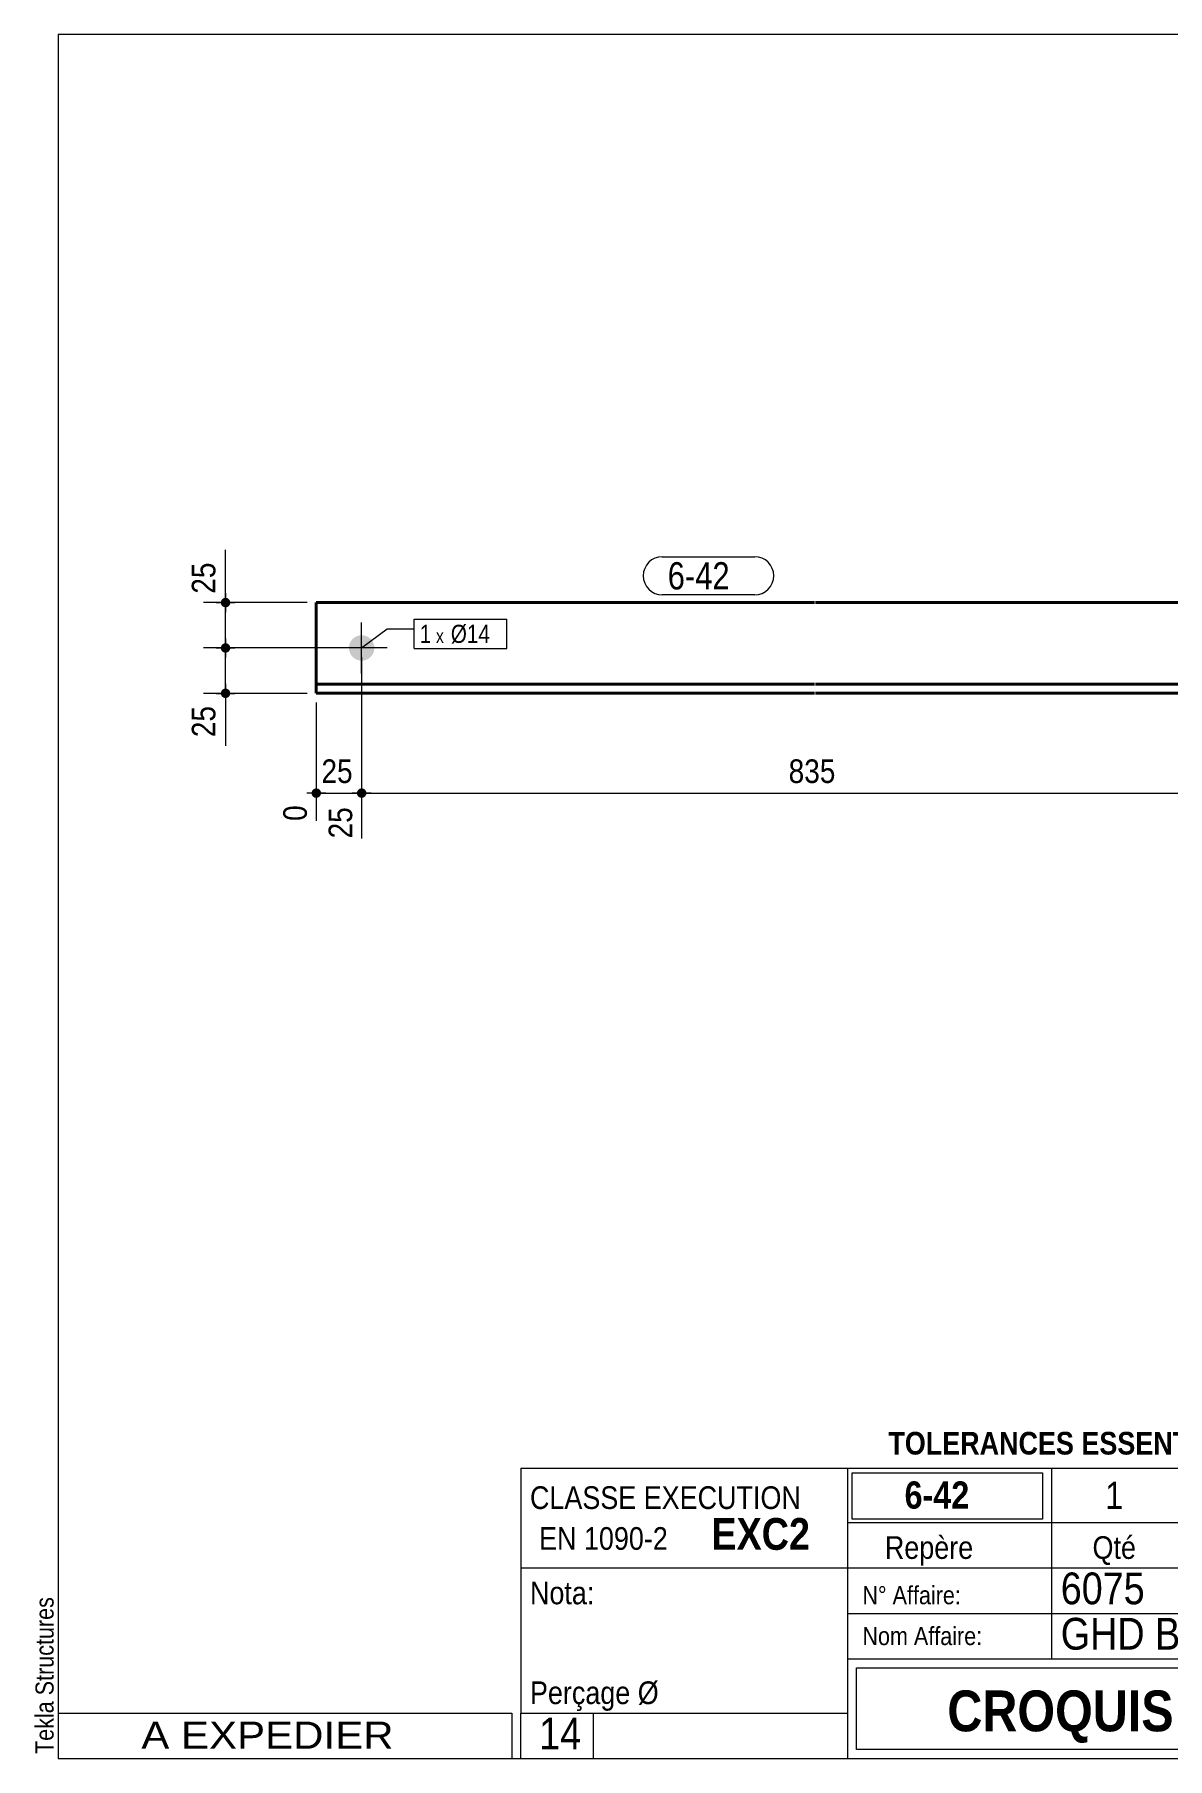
# Model space of a CAD drawing. Header units: millimetres. Extents: x 2 to 287, y 5 to 195.
# Drawn here: x 2.4 to 127.3, y 5 to 195 of the extents above; entities that cross this region are included whole.
import ezdxf

# ---------------------------------------------------------------- set-up
doc = ezdxf.new("R2010")
doc.units = ezdxf.units.MM
for name, color, linetype, lineweight in [('Autre type objet', 1, 'Continuous', 0), ('Boulon', 7, 'Continuous', 0), ('Cotation', 7, 'Continuous', 0), ('Désignation boulon', 3, 'Continuous', 0), ('Feuille dessin', 5, 'Continuous', 0), ('Piece', 2, 'Continuous', 0), ('Repère pièce', 3, 'Continuous', 0)]:
    doc.layers.add(name, color=color, linetype=linetype, lineweight=lineweight)
doc.styles.add('ARIAL', font='ARIAL.TTF')
doc.styles.add('ARIAL_BOLD', font='ARIALBD.TTF')
doc.styles.add('ARIAL_NARROW', font='ARIAL.TTF')
doc.styles.add('COMIC_SANS_MS', font='COMIC.TTF')

# ---------------------------------------------------------------- blocks, each defined once
blk = doc.blocks.new('*A1')
at = {"layer": 'Boulon'}
blk.add_hatch(color=256, dxfattribs=at).paths.add_polyline_path([(38.49, 128.79), (38.52, 128.79), (38.55, 128.79), (38.59, 128.79), (38.62, 128.78), (38.66, 128.78), (38.69, 128.77), (38.73, 128.77), (38.76, 128.76), (38.79, 128.75), (38.83, 128.74), (38.86, 128.73), (38.89, 128.72), (38.92, 128.71), (38.96, 128.7), (38.99, 128.69), (39.02, 128.67), (39.05, 128.66), (39.08, 128.65), (39.11, 128.63), (39.14, 128.61), (39.17, 128.6), (39.2, 128.58), (39.23, 128.56), (39.26, 128.54), (39.29, 128.52), (39.31, 128.5), (39.34, 128.48), (39.37, 128.45), (39.39, 128.43), (39.42, 128.41), (39.44, 128.38), (39.47, 128.36), (39.49, 128.33), (39.51, 128.31), (39.53, 128.28), (39.56, 128.26), (39.58, 128.23), (39.6, 128.2), (39.62, 128.17), (39.63, 128.14), (39.65, 128.11), (39.67, 128.08), (39.69, 128.05), (39.7, 128.02), (39.72, 127.99), (39.73, 127.96), (39.75, 127.93), (39.76, 127.9), (39.77, 127.87), (39.78, 127.83), (39.79, 127.8), (39.8, 127.77), (39.81, 127.73), (39.82, 127.7), (39.83, 127.67), (39.83, 127.63), (39.84, 127.6), (39.84, 127.57), (39.85, 127.53), (39.85, 127.5), (39.85, 127.46), (39.85, 127.43), (39.85, 127.39), (39.85, 127.36), (39.85, 127.33), (39.85, 127.29), (39.85, 127.26), (39.84, 127.22), (39.84, 127.19), (39.83, 127.16), (39.83, 127.12), (39.82, 127.09), (39.81, 127.05), (39.8, 127.02), (39.79, 126.99), (39.78, 126.96), (39.77, 126.92), (39.76, 126.89), (39.75, 126.86), (39.73, 126.83), (39.72, 126.8), (39.7, 126.77), (39.69, 126.73), (39.67, 126.7), (39.65, 126.67), (39.64, 126.65), (39.62, 126.62), (39.6, 126.59), (39.58, 126.56), (39.56, 126.53), (39.53, 126.51), (39.51, 126.48), (39.49, 126.45), (39.47, 126.43), (39.44, 126.4), (39.42, 126.38), (39.39, 126.36), (39.37, 126.33), (39.34, 126.31), (39.31, 126.29), (39.29, 126.27), (39.26, 126.25), (39.23, 126.23), (39.2, 126.21), (39.17, 126.19), (39.14, 126.18), (39.11, 126.16), (39.08, 126.14), (39.05, 126.13), (39.02, 126.11), (38.99, 126.1), (38.96, 126.09), (38.92, 126.08), (38.89, 126.07), (38.86, 126.05), (38.83, 126.05), (38.79, 126.04), (38.76, 126.03), (38.73, 126.02), (38.69, 126.02), (38.66, 126.01), (38.62, 126), (38.59, 126), (38.56, 126), (38.52, 126), (38.49, 125.99), (38.45, 125.99), (38.42, 125.99), (38.38, 126), (38.35, 126), (38.32, 126), (38.28, 126), (38.25, 126.01), (38.21, 126.02), (38.18, 126.02), (38.15, 126.03), (38.11, 126.04), (38.08, 126.05), (38.05, 126.05), (38.01, 126.07), (37.98, 126.08), (37.95, 126.09), (37.92, 126.1), (37.89, 126.11), (37.85, 126.13), (37.82, 126.14), (37.79, 126.16), (37.76, 126.18), (37.73, 126.19), (37.7, 126.21), (37.67, 126.23), (37.65, 126.25), (37.62, 126.27), (37.59, 126.29), (37.56, 126.31), (37.54, 126.33), (37.51, 126.36), (37.49, 126.38), (37.46, 126.4), (37.44, 126.43), (37.42, 126.45), (37.39, 126.48), (37.37, 126.51), (37.35, 126.53), (37.33, 126.56), (37.31, 126.59), (37.29, 126.62), (37.27, 126.65), (37.25, 126.67), (37.23, 126.7), (37.22, 126.73), (37.2, 126.76), (37.19, 126.8), (37.17, 126.83), (37.16, 126.86), (37.15, 126.89), (37.13, 126.92), (37.12, 126.96), (37.11, 126.99), (37.1, 127.02), (37.09, 127.05), (37.09, 127.09), (37.08, 127.12), (37.07, 127.15), (37.07, 127.19), (37.06, 127.22), (37.06, 127.26), (37.06, 127.29), (37.05, 127.33), (37.05, 127.36), (37.05, 127.39), (37.05, 127.43), (37.05, 127.46), (37.06, 127.5), (37.06, 127.53), (37.06, 127.57), (37.07, 127.6), (37.07, 127.63), (37.08, 127.67), (37.09, 127.7), (37.09, 127.73), (37.1, 127.77), (37.11, 127.8), (37.12, 127.83), (37.13, 127.87), (37.15, 127.9), (37.16, 127.93), (37.17, 127.96), (37.19, 127.99), (37.2, 128.02), (37.22, 128.05), (37.23, 128.08), (37.25, 128.11), (37.27, 128.14), (37.29, 128.17), (37.31, 128.2), (37.33, 128.23), (37.35, 128.26), (37.37, 128.28), (37.39, 128.31), (37.41, 128.33), (37.44, 128.36), (37.46, 128.38), (37.49, 128.41), (37.51, 128.43), (37.54, 128.45), (37.56, 128.48), (37.59, 128.5), (37.62, 128.52), (37.65, 128.54), (37.67, 128.56), (37.7, 128.58), (37.73, 128.6), (37.76, 128.61), (37.79, 128.63), (37.82, 128.64), (37.85, 128.66), (37.88, 128.67), (37.92, 128.69), (37.95, 128.7), (37.98, 128.71), (38.01, 128.72), (38.05, 128.73), (38.08, 128.74), (38.11, 128.75), (38.15, 128.76), (38.18, 128.77), (38.21, 128.77), (38.25, 128.78), (38.28, 128.78), (38.31, 128.79), (38.35, 128.79), (38.38, 128.79), (38.42, 128.79), (38.45, 128.79)], flags=17)
at = {"layer": 'Boulon', "linetype": 'Continuous', "lineweight": 0}
for p, q in [((38.45, 124.59), (38.45, 130.19)), ((41.25, 127.39), (35.65, 127.39))]:
    blk.add_line(p, q, dxfattribs=at)
blk = doc.blocks.new('*A4')
at = {"layer": 'Piece', "color": 2, "linetype": 'Continuous', "lineweight": 40}
for p, q in [((33.452305, 132.394501), (33.452305, 122.394501)), ((33.452305, 132.394501), (88.351968, 132.394501)), ((88.451968, 132.394501), (248.009379, 132.394501)), ((248.009379, 132.394501), (248.009379, 122.394501)), ((88.351968, 123.394501), (33.452305, 123.394501)), ((33.452305, 122.394501), (88.351968, 122.394501)), ((248.009379, 123.394501), (88.451968, 123.394501)), ((88.451968, 122.394501), (248.009379, 122.394501))]:
    blk.add_line(p, q, dxfattribs=at)
blk = doc.blocks.new('*A5')
at = {"layer": 'Feuille dessin', "linetype": 'Continuous', "lineweight": 0}
for p, q in [((282, 195), (5, 195)), ((5, 195), (5, 5)), ((282, 5), (282, 195)), ((5, 5), (282, 5))]:
    blk.add_line(p, q, dxfattribs=at)
at = {"layer": 'Feuille dessin', "style": 'ARIAL', "width": 0.85}
blk.add_text('Tekla Structures', height=2, rotation=90, dxfattribs=at).set_placement((4.5, 5.5))
blk = doc.blocks.new('*A7')
at = {"layer": 'Autre type objet', "linetype": 'Continuous', "lineweight": 0}
for p, q in [((56, 37), (92, 37)), ((56, 37), (56, 10)), ((92, 37), (92, 10)), ((56, 26), (92, 26)), ((56, 10), (92, 10)), ((56, 5), (56, 10)), ((64, 5), (64, 10)), ((56, 5), (64, 5))]:
    blk.add_line(p, q, dxfattribs=at)
at = {"layer": 'Autre type objet', "width": 0.85}
for s, height, style, p in [('CLASSE EXECUTION', 2.5, 'ARIAL', (57, 32.5)), ('EN 1090-2', 2.5, 'ARIAL', (58, 28)), ('EXC2', 3.5, 'ARIAL_BOLD', (77, 28)), ('Nota:', 2.5, 'ARIAL', (57, 22)), ('Perçage Ø', 2.5, 'ARIAL', (57, 11)), ('14', 3.5, 'ARIAL_NARROW', (58.014234, 6))]:
    blk.add_text(s, height=height, dxfattribs=dict(at, style=style)).set_placement(p)
blk = doc.blocks.new('*A8')
at = {"layer": 'Autre type objet', "linetype": 'Continuous', "lineweight": 0}
for p, q in [((92, 37), (282, 37)), ((92, 37), (92, 31)), ((92.51953, 36.5), (113.5, 36.5)), ((92.51953, 31.394341), (92.51953, 36.5)), ((113.5, 36.5), (113.5, 31.394341)), ((114.5, 31), (114.5, 37)), ((134.5, 31), (134.5, 37)), ((160, 31), (160, 37)), ((195, 31), (195, 37)), ((212, 31), (212, 37)), ((228, 31), (228, 37)), ((263.5, 31), (263.5, 37)), ((282, 31), (282, 37)), ((92, 31), (282, 31)), ((92, 31), (92, 5)), ((113.5, 31.394341), (92.51953, 31.394341)), ((114.5, 16), (114.5, 31)), ((134.5, 26), (134.5, 31)), ((160, 26), (160, 31)), ((195, 26), (195, 31)), ((212, 26), (212, 31)), ((228, 26), (228, 31)), ((263.5, 26), (263.5, 31)), ((282, 5), (282, 31)), ((92, 26), (282, 26)), ((181, 26), (181, 5)), ((208, 26), (208, 5)), ((241.262466, 5), (241.262466, 26)), ((92, 21), (241.327069, 20.935451)), ((92, 16), (181, 16)), ((181, 16), (241.297815, 16.021151)), ((93, 15), (180, 15)), ((93, 6), (93, 15)), ((180, 15), (180, 6)), ((181, 11), (241.217807, 10.969512)), ((180, 6), (93, 6)), ((92, 5), (282, 5))]:
    blk.add_line(p, q, dxfattribs=at)
at = {"layer": 'Autre type objet', "width": 0.85}
for s, height, style, p in [('TOLERANCES ESSENTIELLES CONFORMES A LA NORME 1090-1', 2.5, 'ARIAL_BOLD', (96.5, 38.5)), ('6-42', 3, 'ARIAL_BOLD', (98.285724, 32.540141)), ('1', 3, 'ARIAL', (120.389893, 32.5)), ('STABILITE', 2.5, 'ARIAL', (139.159546, 32.5)), ('L50*50*5', 2.5, 'ARIAL', (169.146973, 32.5)), ('1408', 3, 'ARIAL', (199.053223, 32.5)), ('S235JR', 3, 'ARIAL', (212.880127, 32.5)), ('PEINTURE', 2.5, 'ARIAL', (237.24646, 32.5)), ('5.3', 3, 'ARIAL', (270.222412, 32.5)), ('Repère', 2.5, 'ARIAL', (96.112978, 27)), ('Qté', 2.5, 'ARIAL', (119, 27)), ('Nom', 2.5, 'ARIAL', (142.961426, 27)), ('Profil', 2.5, 'ARIAL', (173.903564, 27)), ('Longueur', 2.5, 'ARIAL', (197, 27)), ('Qualité', 2.5, 'ARIAL', (214.218018, 27)), ('Finition', 2.5, 'ARIAL', (243, 27)), ('Poids U', 2.5, 'ARIAL', (264, 27)), ('(Kg)', 2, 'ARIAL', (276.5, 27)), ('6075', 3.5, 'ARIAL', (115.5, 22)), ('N° Affaire:', 2, 'ARIAL', (93.640566, 22)), ('Indice de révision:', 2, 'ARIAL', (183, 22)), ('CHARPENTES', 3, 'ARIAL_BOLD', (247.5, 18)), ('Nom Affaire:', 2, 'ARIAL', (93.640566, 17.5)), ('GHD Bât N', 3.5, 'ARIAL', (115.5, 17)), ('Date de révision:', 2, 'ARIAL', (183, 17)), ('Date de création:', 2, 'ARIAL', (183, 12)), ('03.04.2017', 2.5, 'ARIAL', (209, 12)), ('SAINT CLAIR', 3, 'ARIAL_BOLD', (248.5, 11.5)), ('CROQUIS   DE  DEBIT', 4.5, 'ARIAL_BOLD', (103, 8)), ('SD', 2.5, 'ARIAL', (209, 7)), ('Dessinateur:', 2, 'ARIAL', (183, 7))]:
    blk.add_text(s, height=height, dxfattribs=dict(at, style=style)).set_placement(p)
blk = doc.blocks.new('*A9')
at = {"layer": 'Autre type objet', "linetype": 'Continuous', "lineweight": 0}
for p, q in [((5, 10), (55, 10)), ((5, 10), (5, 5)), ((55, 10), (55, 5)), ((5, 5), (55, 5))]:
    blk.add_line(p, q, dxfattribs=at)
at = {"layer": 'Autre type objet', "style": 'ARIAL', "width": 1.105}
blk.add_text('A EXPEDIER', height=3, dxfattribs=at).set_placement((14.169647, 6.073465))
blk = doc.blocks.new('*A10')
at = {"layer": 'Cotation'}
for points in [[(23.43, 126.88), (23.4, 126.88), (23.38, 126.88), (23.35, 126.88), (23.33, 126.89), (23.3, 126.9), (23.28, 126.9), (23.25, 126.91), (23.23, 126.92), (23.21, 126.94), (23.18, 126.95), (23.16, 126.96), (23.14, 126.98), (23.12, 126.99), (23.1, 127.01), (23.08, 127.03), (23.07, 127.05), (23.05, 127.06), (23.03, 127.08), (23.02, 127.11), (23.01, 127.13), (22.99, 127.15), (22.98, 127.17), (22.97, 127.2), (22.96, 127.22), (22.95, 127.24), (22.95, 127.27), (22.94, 127.29), (22.94, 127.32), (22.93, 127.34), (22.93, 127.37), (22.93, 127.39), (22.93, 127.42), (22.93, 127.45), (22.94, 127.47), (22.94, 127.5), (22.95, 127.52), (22.95, 127.55), (22.96, 127.57), (22.97, 127.59), (22.98, 127.62), (22.99, 127.64), (23.01, 127.66), (23.02, 127.68), (23.03, 127.7), (23.05, 127.72), (23.07, 127.74), (23.08, 127.76), (23.1, 127.78), (23.12, 127.8), (23.14, 127.81), (23.16, 127.83), (23.18, 127.84), (23.21, 127.85), (23.23, 127.86), (23.25, 127.87), (23.28, 127.88), (23.3, 127.89), (23.33, 127.9), (23.35, 127.9), (23.38, 127.91), (23.4, 127.91), (23.43, 127.91), (23.45, 127.91), (23.48, 127.91), (23.5, 127.91), (23.53, 127.91), (23.55, 127.9), (23.58, 127.9), (23.6, 127.89), (23.63, 127.88), (23.65, 127.87), (23.67, 127.86), (23.7, 127.85), (23.72, 127.84), (23.74, 127.83), (23.76, 127.81), (23.78, 127.8), (23.8, 127.78), (23.82, 127.76), (23.84, 127.74), (23.85, 127.72), (23.87, 127.7), (23.88, 127.68), (23.9, 127.66), (23.91, 127.64), (23.92, 127.62), (23.93, 127.59), (23.94, 127.57), (23.95, 127.55), (23.96, 127.52), (23.96, 127.5), (23.97, 127.47), (23.97, 127.45), (23.97, 127.42), (23.97, 127.39), (23.97, 127.37), (23.97, 127.34), (23.97, 127.32), (23.96, 127.29), (23.96, 127.27), (23.95, 127.24), (23.94, 127.22), (23.93, 127.2), (23.92, 127.17), (23.91, 127.15), (23.9, 127.13), (23.88, 127.11), (23.87, 127.08), (23.85, 127.06), (23.84, 127.05), (23.82, 127.03), (23.8, 127.01), (23.78, 126.99), (23.76, 126.98), (23.74, 126.96), (23.72, 126.95), (23.7, 126.94), (23.67, 126.92), (23.65, 126.91), (23.63, 126.9), (23.6, 126.9), (23.58, 126.89), (23.55, 126.88), (23.53, 126.88), (23.5, 126.88), (23.48, 126.88), (23.45, 126.87)], [(23.43, 121.88), (23.4, 121.88), (23.38, 121.88), (23.35, 121.88), (23.33, 121.89), (23.3, 121.9), (23.28, 121.9), (23.25, 121.91), (23.23, 121.92), (23.21, 121.94), (23.18, 121.95), (23.16, 121.96), (23.14, 121.98), (23.12, 121.99), (23.1, 122.01), (23.08, 122.03), (23.07, 122.05), (23.05, 122.06), (23.03, 122.08), (23.02, 122.11), (23.01, 122.13), (22.99, 122.15), (22.98, 122.17), (22.97, 122.2), (22.96, 122.22), (22.95, 122.24), (22.95, 122.27), (22.94, 122.29), (22.94, 122.32), (22.93, 122.34), (22.93, 122.37), (22.93, 122.39), (22.93, 122.42), (22.93, 122.45), (22.94, 122.47), (22.94, 122.5), (22.95, 122.52), (22.95, 122.55), (22.96, 122.57), (22.97, 122.59), (22.98, 122.62), (22.99, 122.64), (23.01, 122.66), (23.02, 122.68), (23.03, 122.7), (23.05, 122.72), (23.07, 122.74), (23.08, 122.76), (23.1, 122.78), (23.12, 122.8), (23.14, 122.81), (23.16, 122.83), (23.18, 122.84), (23.21, 122.85), (23.23, 122.86), (23.25, 122.87), (23.28, 122.88), (23.3, 122.89), (23.33, 122.9), (23.35, 122.9), (23.38, 122.91), (23.4, 122.91), (23.43, 122.91), (23.45, 122.91), (23.48, 122.91), (23.5, 122.91), (23.53, 122.91), (23.55, 122.9), (23.58, 122.9), (23.6, 122.89), (23.63, 122.88), (23.65, 122.87), (23.67, 122.86), (23.7, 122.85), (23.72, 122.84), (23.74, 122.83), (23.76, 122.81), (23.78, 122.8), (23.8, 122.78), (23.82, 122.76), (23.84, 122.74), (23.85, 122.72), (23.87, 122.7), (23.88, 122.68), (23.9, 122.66), (23.91, 122.64), (23.92, 122.62), (23.93, 122.59), (23.94, 122.57), (23.95, 122.55), (23.96, 122.52), (23.96, 122.5), (23.97, 122.47), (23.97, 122.45), (23.97, 122.42), (23.97, 122.39), (23.97, 122.37), (23.97, 122.34), (23.97, 122.32), (23.96, 122.29), (23.96, 122.27), (23.95, 122.24), (23.94, 122.22), (23.93, 122.2), (23.92, 122.17), (23.91, 122.15), (23.9, 122.13), (23.88, 122.11), (23.87, 122.08), (23.85, 122.06), (23.84, 122.05), (23.82, 122.03), (23.8, 122.01), (23.78, 121.99), (23.76, 121.98), (23.74, 121.96), (23.72, 121.95), (23.7, 121.94), (23.67, 121.92), (23.65, 121.91), (23.63, 121.9), (23.6, 121.9), (23.58, 121.89), (23.55, 121.88), (23.53, 121.88), (23.5, 121.88), (23.48, 121.88), (23.45, 121.87)]]:
    blk.add_hatch(color=256, dxfattribs=at).paths.add_polyline_path(points, flags=17)
at = {"layer": 'Cotation', "linetype": 'Continuous', "lineweight": 0}
for p, q in [((37.45, 127.39), (21.03, 127.39)), ((22.41, 127.39), (24.49, 127.39)), ((23.45, 128.43), (23.45, 126.35)), ((23.45, 127.39), (23.45, 128.43)), ((23.45, 122.39), (23.45, 127.39)), ((32.45, 122.39), (21.03, 122.39)), ((22.41, 122.39), (24.49, 122.39)), ((23.45, 123.43), (23.45, 121.35)), ((23.45, 122.39), (23.45, 116.59)), ((23.45, 122.39), (23.45, 116.59))]:
    blk.add_line(p, q, dxfattribs=at)
at = {"layer": 'Cotation'}
for p in [(23.45, 127.39), (23.45, 122.39)]:
    blk.add_point(p, dxfattribs=at)
at = {"layer": 'Cotation', "style": 'ARIAL', "width": 0.85}
blk.add_text('25', height=2.6, rotation=90.0002, dxfattribs=at).set_placement((22.33, 117.56))
blk = doc.blocks.new('*A11')
at = {"layer": 'Cotation'}
for points in [[(23.43, 131.88), (23.4, 131.88), (23.38, 131.88), (23.35, 131.88), (23.33, 131.89), (23.3, 131.9), (23.28, 131.9), (23.25, 131.91), (23.23, 131.92), (23.21, 131.94), (23.18, 131.95), (23.16, 131.96), (23.14, 131.98), (23.12, 131.99), (23.1, 132.01), (23.08, 132.03), (23.07, 132.05), (23.05, 132.06), (23.03, 132.08), (23.02, 132.11), (23.01, 132.13), (22.99, 132.15), (22.98, 132.17), (22.97, 132.2), (22.96, 132.22), (22.95, 132.24), (22.95, 132.27), (22.94, 132.29), (22.94, 132.32), (22.93, 132.34), (22.93, 132.37), (22.93, 132.39), (22.93, 132.42), (22.93, 132.45), (22.94, 132.47), (22.94, 132.5), (22.95, 132.52), (22.95, 132.55), (22.96, 132.57), (22.97, 132.59), (22.98, 132.62), (22.99, 132.64), (23.01, 132.66), (23.02, 132.68), (23.03, 132.7), (23.05, 132.72), (23.07, 132.74), (23.08, 132.76), (23.1, 132.78), (23.12, 132.8), (23.14, 132.81), (23.16, 132.83), (23.18, 132.84), (23.21, 132.85), (23.23, 132.86), (23.25, 132.87), (23.28, 132.88), (23.3, 132.89), (23.33, 132.9), (23.35, 132.9), (23.38, 132.91), (23.4, 132.91), (23.43, 132.91), (23.45, 132.91), (23.48, 132.91), (23.5, 132.91), (23.53, 132.91), (23.55, 132.9), (23.58, 132.9), (23.6, 132.89), (23.63, 132.88), (23.65, 132.87), (23.67, 132.86), (23.7, 132.85), (23.72, 132.84), (23.74, 132.83), (23.76, 132.81), (23.78, 132.8), (23.8, 132.78), (23.82, 132.76), (23.84, 132.74), (23.85, 132.72), (23.87, 132.7), (23.88, 132.68), (23.9, 132.66), (23.91, 132.64), (23.92, 132.62), (23.93, 132.59), (23.94, 132.57), (23.95, 132.55), (23.96, 132.52), (23.96, 132.5), (23.97, 132.47), (23.97, 132.45), (23.97, 132.42), (23.97, 132.39), (23.97, 132.37), (23.97, 132.34), (23.97, 132.32), (23.96, 132.29), (23.96, 132.27), (23.95, 132.24), (23.94, 132.22), (23.93, 132.2), (23.92, 132.17), (23.91, 132.15), (23.9, 132.13), (23.88, 132.11), (23.87, 132.08), (23.85, 132.06), (23.84, 132.05), (23.82, 132.03), (23.8, 132.01), (23.78, 131.99), (23.76, 131.98), (23.74, 131.96), (23.72, 131.95), (23.7, 131.94), (23.67, 131.92), (23.65, 131.91), (23.63, 131.9), (23.6, 131.9), (23.58, 131.89), (23.55, 131.88), (23.53, 131.88), (23.5, 131.88), (23.48, 131.88), (23.45, 131.87)], [(23.43, 126.88), (23.4, 126.88), (23.38, 126.88), (23.35, 126.88), (23.33, 126.89), (23.3, 126.9), (23.28, 126.9), (23.25, 126.91), (23.23, 126.92), (23.21, 126.94), (23.18, 126.95), (23.16, 126.96), (23.14, 126.98), (23.12, 126.99), (23.1, 127.01), (23.08, 127.03), (23.07, 127.05), (23.05, 127.06), (23.03, 127.08), (23.02, 127.11), (23.01, 127.13), (22.99, 127.15), (22.98, 127.17), (22.97, 127.2), (22.96, 127.22), (22.95, 127.24), (22.95, 127.27), (22.94, 127.29), (22.94, 127.32), (22.93, 127.34), (22.93, 127.37), (22.93, 127.39), (22.93, 127.42), (22.93, 127.45), (22.94, 127.47), (22.94, 127.5), (22.95, 127.52), (22.95, 127.55), (22.96, 127.57), (22.97, 127.59), (22.98, 127.62), (22.99, 127.64), (23.01, 127.66), (23.02, 127.68), (23.03, 127.7), (23.05, 127.72), (23.07, 127.74), (23.08, 127.76), (23.1, 127.78), (23.12, 127.8), (23.14, 127.81), (23.16, 127.83), (23.18, 127.84), (23.21, 127.85), (23.23, 127.86), (23.25, 127.87), (23.28, 127.88), (23.3, 127.89), (23.33, 127.9), (23.35, 127.9), (23.38, 127.91), (23.4, 127.91), (23.43, 127.91), (23.45, 127.91), (23.48, 127.91), (23.5, 127.91), (23.53, 127.91), (23.55, 127.9), (23.58, 127.9), (23.6, 127.89), (23.63, 127.88), (23.65, 127.87), (23.67, 127.86), (23.7, 127.85), (23.72, 127.84), (23.74, 127.83), (23.76, 127.81), (23.78, 127.8), (23.8, 127.78), (23.82, 127.76), (23.84, 127.74), (23.85, 127.72), (23.87, 127.7), (23.88, 127.68), (23.9, 127.66), (23.91, 127.64), (23.92, 127.62), (23.93, 127.59), (23.94, 127.57), (23.95, 127.55), (23.96, 127.52), (23.96, 127.5), (23.97, 127.47), (23.97, 127.45), (23.97, 127.42), (23.97, 127.39), (23.97, 127.37), (23.97, 127.34), (23.97, 127.32), (23.96, 127.29), (23.96, 127.27), (23.95, 127.24), (23.94, 127.22), (23.93, 127.2), (23.92, 127.17), (23.91, 127.15), (23.9, 127.13), (23.88, 127.11), (23.87, 127.08), (23.85, 127.06), (23.84, 127.05), (23.82, 127.03), (23.8, 127.01), (23.78, 126.99), (23.76, 126.98), (23.74, 126.96), (23.72, 126.95), (23.7, 126.94), (23.67, 126.92), (23.65, 126.91), (23.63, 126.9), (23.6, 126.9), (23.58, 126.89), (23.55, 126.88), (23.53, 126.88), (23.5, 126.88), (23.48, 126.88), (23.45, 126.87)]]:
    blk.add_hatch(color=256, dxfattribs=at).paths.add_polyline_path(points, flags=17)
at = {"layer": 'Cotation', "linetype": 'Continuous', "lineweight": 0}
for p, q in [((23.45, 132.39), (23.45, 138.2)), ((23.45, 132.39), (23.45, 138.2)), ((23.45, 133.43), (23.45, 131.35)), ((32.45, 132.39), (21.03, 132.39)), ((22.41, 132.39), (24.49, 132.39)), ((23.45, 127.39), (23.45, 132.39)), ((37.45, 127.39), (21.03, 127.39)), ((22.41, 127.39), (24.49, 127.39)), ((23.45, 128.43), (23.45, 126.35)), ((23.45, 127.39), (23.45, 126.35))]:
    blk.add_line(p, q, dxfattribs=at)
at = {"layer": 'Cotation'}
for p in [(23.45, 132.39), (23.45, 127.39)]:
    blk.add_point(p, dxfattribs=at)
at = {"layer": 'Cotation', "style": 'ARIAL', "width": 0.85}
blk.add_text('25', height=2.6, rotation=90.0002, dxfattribs=at).set_placement((22.33, 133.37))
blk = doc.blocks.new('*A14')
at = {"layer": 'Cotation'}
for points in [[(33.43, 110.88), (33.4, 110.88), (33.38, 110.88), (33.35, 110.88), (33.33, 110.89), (33.3, 110.9), (33.28, 110.9), (33.25, 110.91), (33.23, 110.92), (33.21, 110.94), (33.18, 110.95), (33.16, 110.96), (33.14, 110.98), (33.12, 110.99), (33.1, 111.01), (33.08, 111.03), (33.07, 111.05), (33.05, 111.06), (33.03, 111.08), (33.02, 111.11), (33.01, 111.13), (32.99, 111.15), (32.98, 111.17), (32.97, 111.2), (32.96, 111.22), (32.95, 111.24), (32.95, 111.27), (32.94, 111.29), (32.94, 111.32), (32.93, 111.34), (32.93, 111.37), (32.93, 111.39), (32.93, 111.42), (32.93, 111.45), (32.94, 111.47), (32.94, 111.5), (32.95, 111.52), (32.95, 111.55), (32.96, 111.57), (32.97, 111.59), (32.98, 111.62), (32.99, 111.64), (33.01, 111.66), (33.02, 111.68), (33.03, 111.7), (33.05, 111.72), (33.07, 111.74), (33.08, 111.76), (33.1, 111.78), (33.12, 111.8), (33.14, 111.81), (33.16, 111.83), (33.18, 111.84), (33.21, 111.85), (33.23, 111.86), (33.25, 111.87), (33.28, 111.88), (33.3, 111.89), (33.33, 111.9), (33.35, 111.9), (33.38, 111.91), (33.4, 111.91), (33.43, 111.91), (33.45, 111.91), (33.48, 111.91), (33.5, 111.91), (33.53, 111.91), (33.55, 111.9), (33.58, 111.9), (33.6, 111.89), (33.63, 111.88), (33.65, 111.87), (33.67, 111.86), (33.7, 111.85), (33.72, 111.84), (33.74, 111.83), (33.76, 111.81), (33.78, 111.8), (33.8, 111.78), (33.82, 111.76), (33.84, 111.74), (33.85, 111.72), (33.87, 111.7), (33.88, 111.68), (33.9, 111.66), (33.91, 111.64), (33.92, 111.62), (33.93, 111.59), (33.94, 111.57), (33.95, 111.55), (33.96, 111.52), (33.96, 111.5), (33.97, 111.47), (33.97, 111.45), (33.97, 111.42), (33.97, 111.39), (33.97, 111.37), (33.97, 111.34), (33.97, 111.32), (33.96, 111.29), (33.96, 111.27), (33.95, 111.24), (33.94, 111.22), (33.93, 111.2), (33.92, 111.17), (33.91, 111.15), (33.9, 111.13), (33.88, 111.11), (33.87, 111.08), (33.85, 111.06), (33.84, 111.05), (33.82, 111.03), (33.8, 111.01), (33.78, 110.99), (33.76, 110.98), (33.74, 110.96), (33.72, 110.95), (33.7, 110.94), (33.67, 110.92), (33.65, 110.91), (33.63, 110.9), (33.6, 110.9), (33.58, 110.89), (33.55, 110.88), (33.53, 110.88), (33.5, 110.88), (33.48, 110.88), (33.45, 110.87)], [(38.43, 110.88), (38.4, 110.88), (38.38, 110.88), (38.35, 110.88), (38.33, 110.89), (38.3, 110.9), (38.28, 110.9), (38.25, 110.91), (38.23, 110.92), (38.21, 110.94), (38.18, 110.95), (38.16, 110.96), (38.14, 110.98), (38.12, 110.99), (38.1, 111.01), (38.08, 111.03), (38.07, 111.05), (38.05, 111.06), (38.03, 111.08), (38.02, 111.11), (38.01, 111.13), (37.99, 111.15), (37.98, 111.17), (37.97, 111.2), (37.96, 111.22), (37.95, 111.24), (37.95, 111.27), (37.94, 111.29), (37.94, 111.32), (37.93, 111.34), (37.93, 111.37), (37.93, 111.39), (37.93, 111.42), (37.93, 111.45), (37.94, 111.47), (37.94, 111.5), (37.95, 111.52), (37.95, 111.55), (37.96, 111.57), (37.97, 111.59), (37.98, 111.62), (37.99, 111.64), (38.01, 111.66), (38.02, 111.68), (38.03, 111.7), (38.05, 111.72), (38.07, 111.74), (38.08, 111.76), (38.1, 111.78), (38.12, 111.8), (38.14, 111.81), (38.16, 111.83), (38.18, 111.84), (38.21, 111.85), (38.23, 111.86), (38.25, 111.87), (38.28, 111.88), (38.3, 111.89), (38.33, 111.9), (38.35, 111.9), (38.38, 111.91), (38.4, 111.91), (38.43, 111.91), (38.45, 111.91), (38.48, 111.91), (38.5, 111.91), (38.53, 111.91), (38.55, 111.9), (38.58, 111.9), (38.6, 111.89), (38.63, 111.88), (38.65, 111.87), (38.67, 111.86), (38.7, 111.85), (38.72, 111.84), (38.74, 111.83), (38.76, 111.81), (38.78, 111.8), (38.8, 111.78), (38.82, 111.76), (38.84, 111.74), (38.85, 111.72), (38.87, 111.7), (38.88, 111.68), (38.9, 111.66), (38.91, 111.64), (38.92, 111.62), (38.93, 111.59), (38.94, 111.57), (38.95, 111.55), (38.96, 111.52), (38.96, 111.5), (38.97, 111.47), (38.97, 111.45), (38.97, 111.42), (38.97, 111.39), (38.97, 111.37), (38.97, 111.34), (38.97, 111.32), (38.96, 111.29), (38.96, 111.27), (38.95, 111.24), (38.94, 111.22), (38.93, 111.2), (38.92, 111.17), (38.91, 111.15), (38.9, 111.13), (38.88, 111.11), (38.87, 111.08), (38.85, 111.06), (38.84, 111.05), (38.82, 111.03), (38.8, 111.01), (38.78, 110.99), (38.76, 110.98), (38.74, 110.96), (38.72, 110.95), (38.7, 110.94), (38.67, 110.92), (38.65, 110.91), (38.63, 110.9), (38.6, 110.9), (38.58, 110.89), (38.55, 110.88), (38.53, 110.88), (38.5, 110.88), (38.48, 110.88), (38.45, 110.87)]]:
    blk.add_hatch(color=256, dxfattribs=at).paths.add_polyline_path(points, flags=17)
at = {"layer": 'Cotation', "linetype": 'Continuous', "lineweight": 0}
for p, q in [((38.45, 126.39), (38.45, 106.4)), ((33.45, 121.39), (33.45, 108.33)), ((33.45, 112.43), (33.45, 110.35)), ((38.45, 112.43), (38.45, 110.35)), ((34.49, 111.39), (32.41, 111.39)), ((33.45, 111.39), (32.41, 111.39)), ((33.45, 111.39), (38.45, 111.39)), ((39.49, 111.39), (37.41, 111.39)), ((38.45, 111.39), (39.49, 111.39))]:
    blk.add_line(p, q, dxfattribs=at)
at = {"layer": 'Cotation'}
for p in [(33.45, 111.39), (38.45, 111.39)]:
    blk.add_point(p, dxfattribs=at)
at = {"layer": 'Cotation', "style": 'ARIAL', "width": 0.85}
blk.add_text('25', height=2.6, dxfattribs=at).set_placement((34.02, 112.51))
for s, p in [('0', (32.41, 108.33)), ('25', (37.41, 106.4))]:
    blk.add_text(s, height=2.6, rotation=90.0002, dxfattribs=at).set_placement(p)
blk = doc.blocks.new('*A15')
at = {"layer": 'Cotation'}
for points in [[(38.43, 110.88), (38.4, 110.88), (38.38, 110.88), (38.35, 110.88), (38.33, 110.89), (38.3, 110.9), (38.28, 110.9), (38.25, 110.91), (38.23, 110.92), (38.21, 110.94), (38.18, 110.95), (38.16, 110.96), (38.14, 110.98), (38.12, 110.99), (38.1, 111.01), (38.08, 111.03), (38.07, 111.05), (38.05, 111.06), (38.03, 111.08), (38.02, 111.11), (38.01, 111.13), (37.99, 111.15), (37.98, 111.17), (37.97, 111.2), (37.96, 111.22), (37.95, 111.24), (37.95, 111.27), (37.94, 111.29), (37.94, 111.32), (37.93, 111.34), (37.93, 111.37), (37.93, 111.39), (37.93, 111.42), (37.93, 111.45), (37.94, 111.47), (37.94, 111.5), (37.95, 111.52), (37.95, 111.55), (37.96, 111.57), (37.97, 111.59), (37.98, 111.62), (37.99, 111.64), (38.01, 111.66), (38.02, 111.68), (38.03, 111.7), (38.05, 111.72), (38.07, 111.74), (38.08, 111.76), (38.1, 111.78), (38.12, 111.8), (38.14, 111.81), (38.16, 111.83), (38.18, 111.84), (38.21, 111.85), (38.23, 111.86), (38.25, 111.87), (38.28, 111.88), (38.3, 111.89), (38.33, 111.9), (38.35, 111.9), (38.38, 111.91), (38.4, 111.91), (38.43, 111.91), (38.45, 111.91), (38.48, 111.91), (38.5, 111.91), (38.53, 111.91), (38.55, 111.9), (38.58, 111.9), (38.6, 111.89), (38.63, 111.88), (38.65, 111.87), (38.67, 111.86), (38.7, 111.85), (38.72, 111.84), (38.74, 111.83), (38.76, 111.81), (38.78, 111.8), (38.8, 111.78), (38.82, 111.76), (38.84, 111.74), (38.85, 111.72), (38.87, 111.7), (38.88, 111.68), (38.9, 111.66), (38.91, 111.64), (38.92, 111.62), (38.93, 111.59), (38.94, 111.57), (38.95, 111.55), (38.96, 111.52), (38.96, 111.5), (38.97, 111.47), (38.97, 111.45), (38.97, 111.42), (38.97, 111.39), (38.97, 111.37), (38.97, 111.34), (38.97, 111.32), (38.96, 111.29), (38.96, 111.27), (38.95, 111.24), (38.94, 111.22), (38.93, 111.2), (38.92, 111.17), (38.91, 111.15), (38.9, 111.13), (38.88, 111.11), (38.87, 111.08), (38.85, 111.06), (38.84, 111.05), (38.82, 111.03), (38.8, 111.01), (38.78, 110.99), (38.76, 110.98), (38.74, 110.96), (38.72, 110.95), (38.7, 110.94), (38.67, 110.92), (38.65, 110.91), (38.63, 110.9), (38.6, 110.9), (38.58, 110.89), (38.55, 110.88), (38.53, 110.88), (38.5, 110.88), (38.48, 110.88), (38.45, 110.87)], [(138.33, 110.88), (138.3, 110.88), (138.28, 110.88), (138.25, 110.88), (138.23, 110.89), (138.2, 110.9), (138.18, 110.9), (138.15, 110.91), (138.13, 110.92), (138.11, 110.94), (138.08, 110.95), (138.06, 110.96), (138.04, 110.98), (138.02, 110.99), (138, 111.01), (137.98, 111.03), (137.97, 111.05), (137.95, 111.06), (137.93, 111.08), (137.92, 111.11), (137.91, 111.13), (137.89, 111.15), (137.88, 111.17), (137.87, 111.2), (137.86, 111.22), (137.85, 111.24), (137.85, 111.27), (137.84, 111.29), (137.84, 111.32), (137.83, 111.34), (137.83, 111.37), (137.83, 111.39), (137.83, 111.42), (137.83, 111.45), (137.84, 111.47), (137.84, 111.5), (137.85, 111.52), (137.85, 111.55), (137.86, 111.57), (137.87, 111.59), (137.88, 111.62), (137.89, 111.64), (137.91, 111.66), (137.92, 111.68), (137.93, 111.7), (137.95, 111.72), (137.97, 111.74), (137.98, 111.76), (138, 111.78), (138.02, 111.8), (138.04, 111.81), (138.06, 111.83), (138.08, 111.84), (138.11, 111.85), (138.13, 111.86), (138.15, 111.87), (138.18, 111.88), (138.2, 111.89), (138.23, 111.9), (138.25, 111.9), (138.28, 111.91), (138.3, 111.91), (138.33, 111.91), (138.35, 111.91), (138.38, 111.91), (138.4, 111.91), (138.43, 111.91), (138.45, 111.9), (138.48, 111.9), (138.5, 111.89), (138.53, 111.88), (138.55, 111.87), (138.57, 111.86), (138.6, 111.85), (138.62, 111.84), (138.64, 111.83), (138.66, 111.81), (138.68, 111.8), (138.7, 111.78), (138.72, 111.76), (138.74, 111.74), (138.75, 111.72), (138.77, 111.7), (138.78, 111.68), (138.8, 111.66), (138.81, 111.64), (138.82, 111.62), (138.83, 111.59), (138.84, 111.57), (138.85, 111.55), (138.86, 111.52), (138.86, 111.5), (138.87, 111.47), (138.87, 111.45), (138.87, 111.42), (138.87, 111.39), (138.87, 111.37), (138.87, 111.34), (138.87, 111.32), (138.86, 111.29), (138.86, 111.27), (138.85, 111.24), (138.84, 111.22), (138.83, 111.2), (138.82, 111.17), (138.81, 111.15), (138.8, 111.13), (138.78, 111.11), (138.77, 111.08), (138.75, 111.06), (138.74, 111.05), (138.72, 111.03), (138.7, 111.01), (138.68, 110.99), (138.66, 110.98), (138.64, 110.96), (138.62, 110.95), (138.6, 110.94), (138.57, 110.92), (138.55, 110.91), (138.53, 110.9), (138.5, 110.9), (138.48, 110.89), (138.45, 110.88), (138.43, 110.88), (138.4, 110.88), (138.38, 110.88), (138.35, 110.87)]]:
    blk.add_hatch(color=256, dxfattribs=at).paths.add_polyline_path(points, flags=17)
at = {"layer": 'Cotation', "linetype": 'Continuous', "lineweight": 0}
for p, q in [((38.45, 126.39), (38.45, 106.4)), ((138.35, 126.39), (138.35, 104.47)), ((38.45, 112.43), (38.45, 110.35)), ((138.35, 112.43), (138.35, 110.35)), ((39.49, 111.39), (37.41, 111.39)), ((38.45, 111.39), (37.41, 111.39)), ((38.45, 111.39), (138.35, 111.39)), ((139.39, 111.39), (137.31, 111.39)), ((138.35, 111.39), (139.39, 111.39))]:
    blk.add_line(p, q, dxfattribs=at)
at = {"layer": 'Cotation'}
for p in [(38.45, 111.39), (138.35, 111.39)]:
    blk.add_point(p, dxfattribs=at)
at = {"layer": 'Cotation', "style": 'ARIAL', "width": 0.85}
blk.add_text('835', height=2.6, dxfattribs=at).set_placement((85.51, 112.51))
blk.add_text('860', height=2.6, rotation=90.0002, dxfattribs=at).set_placement((137.31, 104.47))
blk = doc.blocks.new('*A19')
at = {"layer": 'Désignation boulon', "linetype": 'Continuous', "lineweight": 0}
for p, q in [((38.452173, 127.394445), (41.248173, 129.480578)), ((41.248173, 129.480578), (44.248173, 129.480578)), ((44.248173, 130.547245), (54.436063, 130.547245)), ((44.248173, 127.347245), (44.248173, 130.547245)), ((54.436063, 127.347245), (54.436063, 130.547245)), ((44.248173, 127.347245), (54.436063, 127.347245))]:
    blk.add_line(p, q, dxfattribs=at)
at = {"layer": 'Désignation boulon', "style": 'COMIC_SANS_MS', "width": 0.85}
for s, height, p in [('1', 2, (44.848173, 127.947245)), ('Ø14', 2, (48.279032, 127.947245)), ('x', 1.5, (46.648368, 127.947245))]:
    blk.add_text(s, height=height, dxfattribs=at).set_placement(p)
blk = doc.blocks.new('*A22')
at = {"layer": 'Repère pièce', "linetype": 'Continuous', "lineweight": 0}
for p, q in [((71.579063, 137.444501), (81.770274, 137.444501)), ((81.770274, 133.244501), (71.579063, 133.244501))]:
    blk.add_line(p, q, dxfattribs=at)
for centre, start, end in [((71.579063, 135.344501), 90, 270), ((81.770274, 135.344501), 270, 90)]:
    blk.add_arc(centre, 2.1, start, end, dxfattribs=at)
at = {"layer": 'Repère pièce', "style": 'COMIC_SANS_MS', "width": 0.85}
blk.add_text('6-42', height=3, dxfattribs=at).set_placement((72.179063, 133.844501))

msp = doc.modelspace()

# ---------------------------------------------------------------- block references
at = {"lineweight": 0}
for name in ['*A5', '*A11', '*A22', '*A4', '*A1', '*A19', '*A10', '*A14', '*A15', '*A8', '*A7', '*A9']:
    msp.add_blockref(name, (0, 0), dxfattribs=at)

doc.saveas('drawing.dxf')
